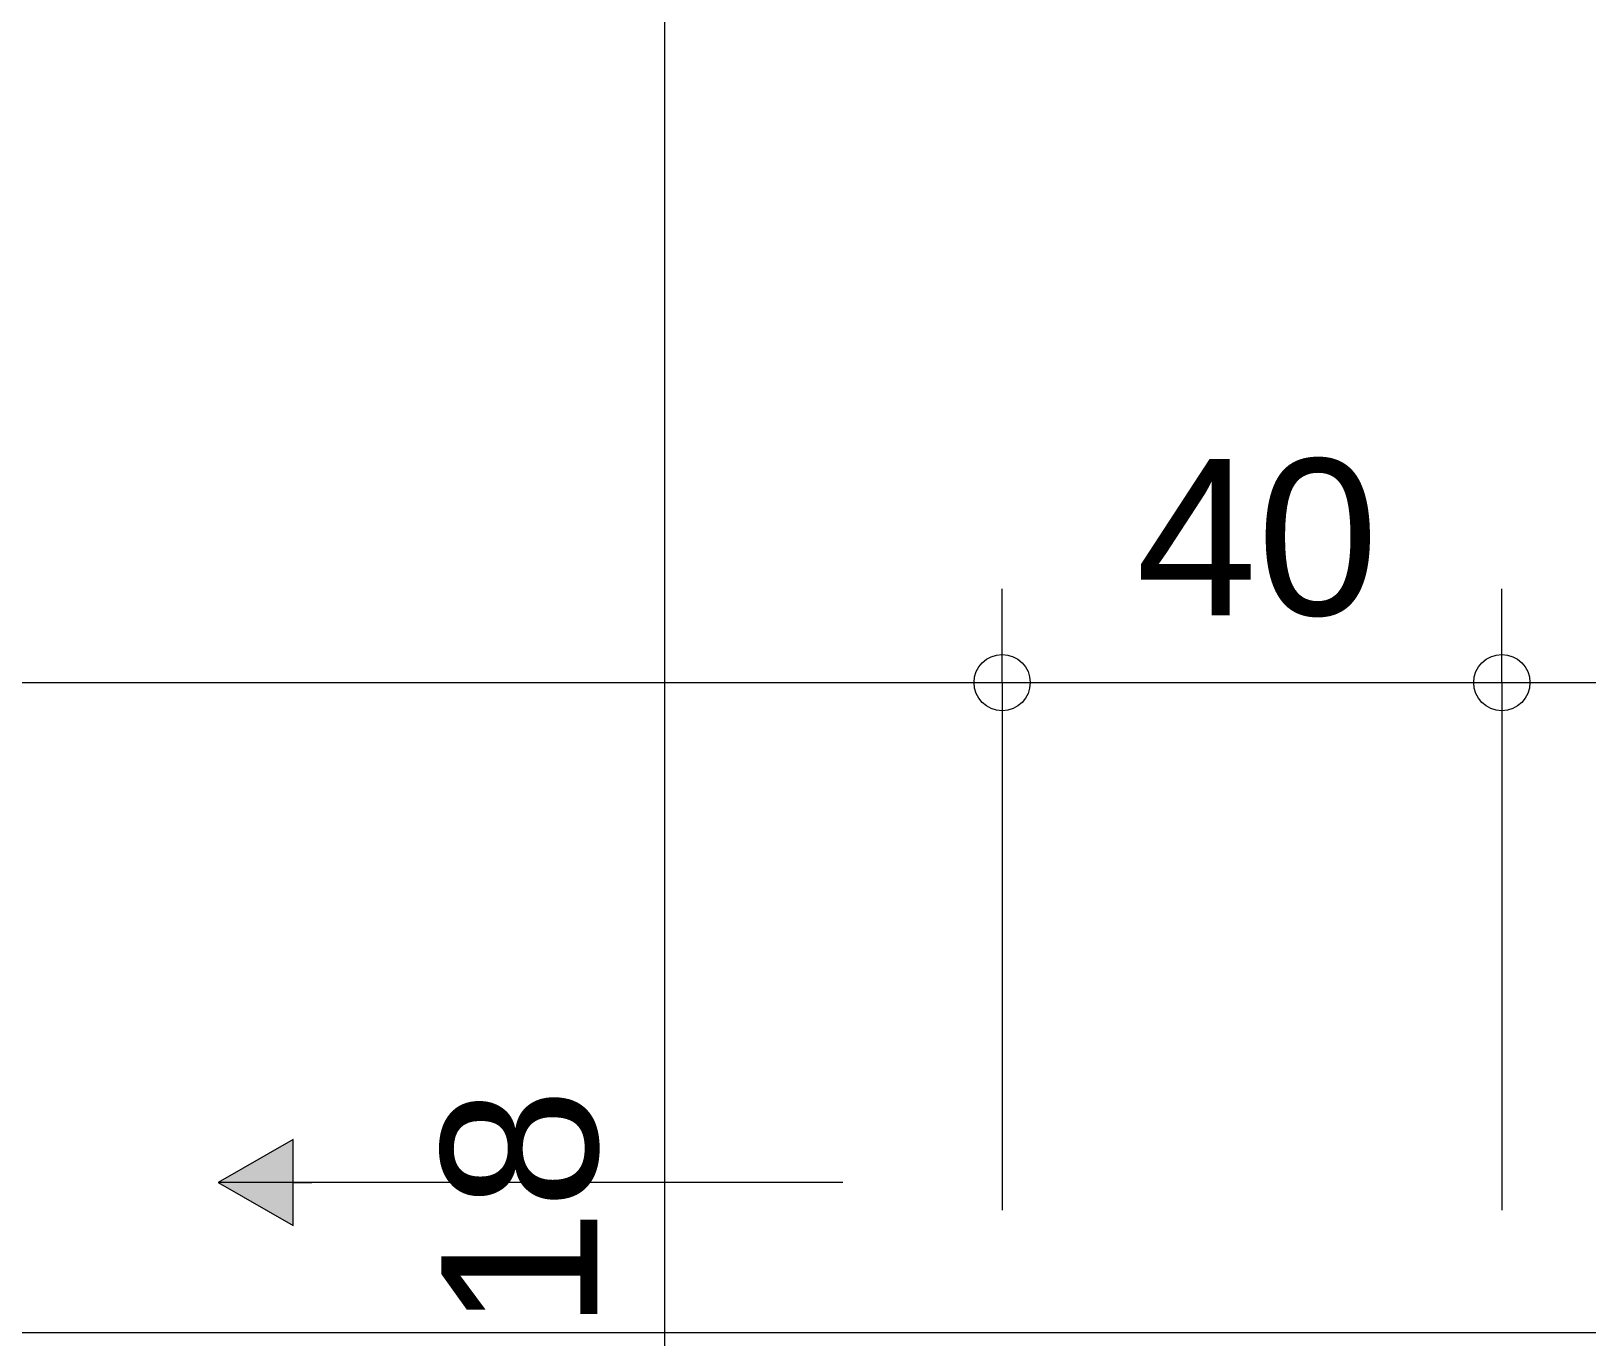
# Model space of a CAD drawing. Header units: metres. Extents: x 0.003 to 0.843, y 0.003 to 0.597.
# Drawn here: x 0.55121 to 0.57612, y 0.20773 to 0.22862 of the extents above; entities that cross this region are included whole.
import ezdxf

# ---------------------------------------------------------------- set-up
doc = ezdxf.new("R2010")
doc.units = ezdxf.units.M
doc.linetypes.add('AUSGEZOGEN', pattern=[0])
doc.linetypes.add('PUNKT', pattern=[6.35, 0, -6.35])
for name, color, linetype, lineweight in [('Oeffnungsrichtung Fenster', 7, 'AUSGEZOGEN', 13), ('Vorhangbrett', 7, 'AUSGEZOGEN', 13), ('Werkplan- Ausfuehrungsmasse', 7, 'AUSGEZOGEN', 13)]:
    doc.layers.add(name, color=color, linetype=linetype, lineweight=lineweight)
doc.styles.add('ARIAL', font='ARIAL.TTF')

msp = doc.modelspace()

# ---------------------------------------------------------------- hatches: boundary and pattern name
at = {"layer": 'Oeffnungsrichtung Fenster', "linetype": 'AUSGEZOGEN', "lineweight": 13}
msp.add_hatch(color=7, dxfattribs=at).paths.add_polyline_path([(0.55541, 0.210887), (0.55421, 0.210197), (0.55541, 0.209507)])

# ---------------------------------------------------------------- linework, layer by layer
at = {"layer": 'Oeffnungsrichtung Fenster', "color": 7, "linetype": 'AUSGEZOGEN', "lineweight": 13}
for p, q in [((0.55541, 0.210887), (0.55421, 0.210197)), ((0.55541, 0.209507), (0.55541, 0.210887)), ((0.56421, 0.210197), (0.55421, 0.210197)), ((0.55421, 0.210197), (0.55421, 0.210197)), ((0.55421, 0.210197), (0.55421, 0.210197)), ((0.55421, 0.210197), (0.55421, 0.210197)), ((0.55421, 0.210197), (0.55541, 0.209507)), ((0.55541, 0.210197), (0.55571, 0.210197))]:
    msp.add_line(p, q, dxfattribs=at)
at = {"layer": 'Vorhangbrett', "color": 191, "linetype": 'PUNKT', "lineweight": 13, "true_color": 0xbe96ea}
msp.add_line((0.49486, 0.207797), (0.63086, 0.207797), dxfattribs=at)
at = {"layer": 'Werkplan- Ausfuehrungsmasse', "color": 7, "linetype": 'AUSGEZOGEN', "lineweight": 13}
for p, q in [((0.56676, 0.218197), (0.56676, 0.219697)), ((0.57476, 0.218197), (0.57476, 0.219697)), ((0.50086, 0.218197), (0.56676, 0.218197)), ((0.56676, 0.218197), (0.56676, 0.216697)), ((0.56676, 0.218197), (0.57476, 0.218197)), ((0.57476, 0.218197), (0.57476, 0.216697)), ((0.57476, 0.218197), (0.62676, 0.218197))]:
    msp.add_line(p, q, dxfattribs=at)
for points in [[(0.56136, 0.206197), (0.56136, 0.229889), (0.56136, 0.229889), (0.56136, 0.244168), (0.56136, 0.244168), (0.56136, 0.316497)], [(0.56676, 0.218197), (0.56676, 0.21472), (0.56676, 0.21472), (0.56676, 0.209755)], [(0.57476, 0.218197), (0.57476, 0.21459), (0.57476, 0.21459), (0.57476, 0.209755)]]:
    msp.add_lwpolyline(points, dxfattribs=at)
for centre in [(0.56676, 0.218197), (0.57476, 0.218197)]:
    msp.add_circle(centre, 0.00045, dxfattribs=at)

# ---------------------------------------------------------------- texts
at = {"layer": 'Werkplan- Ausfuehrungsmasse', "color": 7, "linetype": 'AUSGEZOGEN', "lineweight": 25, "insert": (0.568901, 0.21924), "char_height": 0.0025, "width": 0.00125, "attachment_point": 7, "style": 'ARIAL'}
msp.add_mtext('40', dxfattribs=at)
at = {"layer": 'Werkplan- Ausfuehrungsmasse', "color": 7, "linetype": 'AUSGEZOGEN', "lineweight": 25, "insert": (0.560317, 0.207829), "char_height": 0.0025, "width": 0.00125, "attachment_point": 7, "rotation": 90, "style": 'ARIAL'}
msp.add_mtext('18', dxfattribs=at)

doc.saveas('drawing.dxf')
